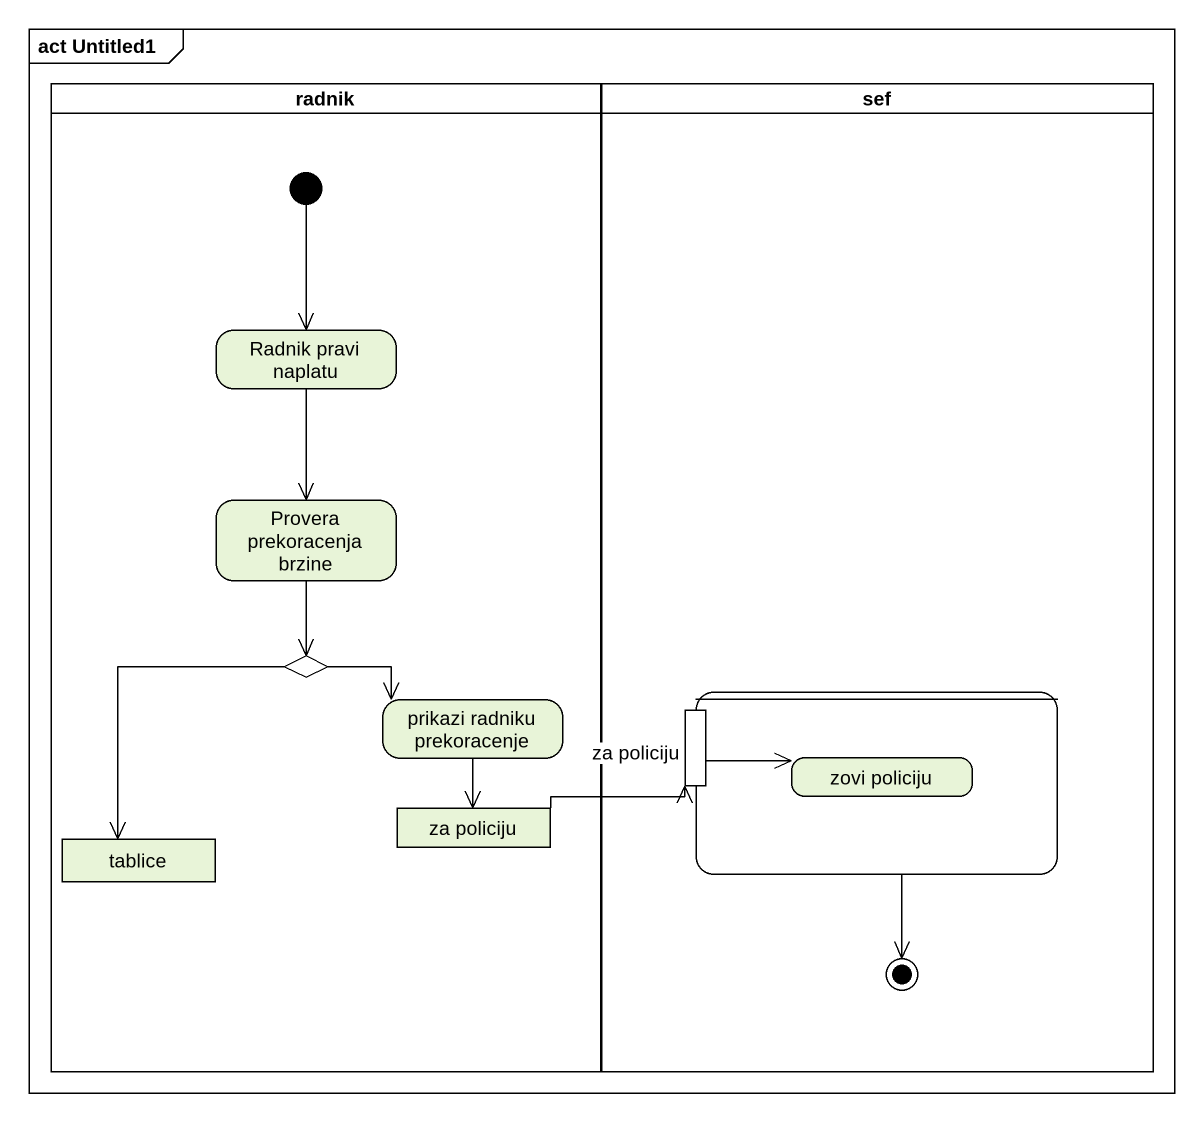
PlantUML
@startuml
mainframe act Untitled1
hide empty description
state radnik <<partition>> {
  state "Radnik pravi naplatu" as Radnik_pravi_naplatu
  state "Provera prekoracenja brzine" as Provera_prekoracenja_brzine
  state choice1 <<choice>>
  state "prikazi radniku prekoracenje" as prikazi_radniku_prekoracenje
  state tablice <<object>>
  state "za policiju" as za_policiju_2 <<object>>
  [*] --> Radnik_pravi_naplatu
}
state sef <<partition>> {
  state " " as state1 {
    state "za policiju" as za_policiju <<inputPin>>
    state "zovi policiju" as zovi_policiju
  }
  state1 --> [*]
}
Radnik_pravi_naplatu --> Provera_prekoracenja_brzine
Provera_prekoracenja_brzine --> choice1
choice1 -right-> prikazi_radniku_prekoracenje
choice1 --> tablice
prikazi_radniku_prekoracenje --> za_policiju_2
za_policiju -right-> zovi_policiju
za_policiju_2 -right-> za_policiju
@enduml
